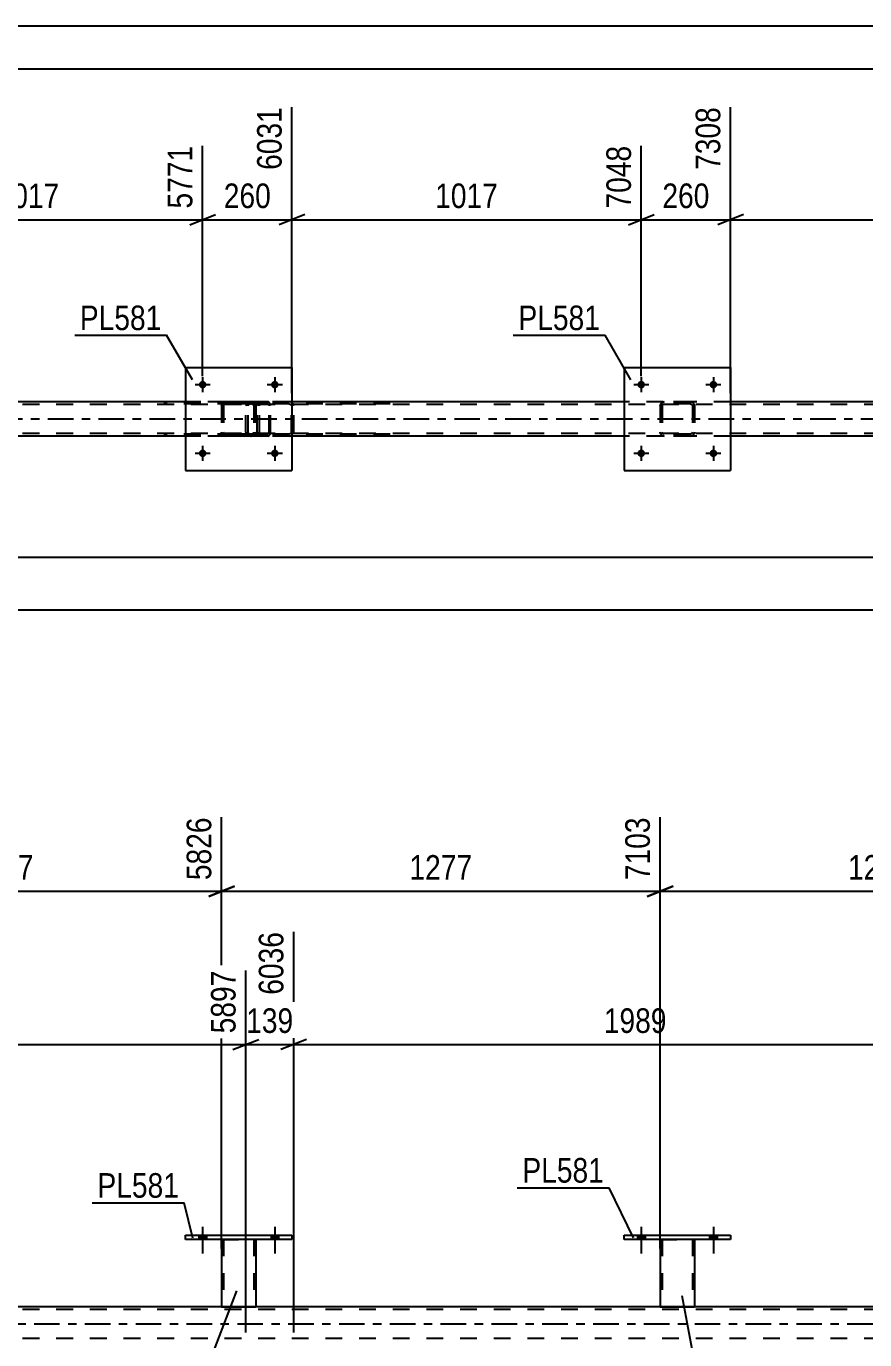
# Model space of a CAD drawing. Header units: millimetres. Extents: x 0 to 841, y 0 to 594.
# Drawn here: x 253.9 to 351.6, y 441 to 594 of the extents above; entities that cross this region are included whole.
import ezdxf

# ---------------------------------------------------------------- set-up
doc = ezdxf.new("R2010")
doc.units = ezdxf.units.MM
doc.linetypes.add('DXK_LINE_DOT2', pattern=[3.9198, 1.9599, -1.9599])
doc.linetypes.add('DXK_LINE_DOT3', pattern=[5.9187, 2.979, -0.9799, 0.9799, -0.9799])
doc.styles.add('Arial Narrow', font='ARIALN.TTF', dxfattribs={"height": 0.2})

# ---------------------------------------------------------------- blocks, each defined once
blk = doc.blocks.new('Unknown-283124494-1135')
at = {"color": 5, "linetype": 'Continuous'}
for p, q in [((841, 594), (0, 594)), ((836, 589), (5, 589))]:
    blk.add_line(p, q, dxfattribs=at)
blk = doc.blocks.new('Bolt-283124494-1393 - 1374')
at = {"linetype": 'Continuous'}
for points in [[(326, 552.25, -1), (325.12, 552.25, -1)], [(334.4, 552.25, -1), (333.52, 552.25, -1)]]:
    blk.add_hatch(color=1, dxfattribs=at).paths.add_polyline_path(points)
at = {"color": 1, "linetype": 'Continuous'}
for p, q in [((325.56, 553.13), (325.56, 551.37)), ((333.96, 553.13), (333.96, 551.37)), ((324.68, 552.25), (326.44, 552.25)), ((333.08, 552.25), (334.84, 552.25))]:
    blk.add_line(p, q, dxfattribs=at)
blk = doc.blocks.new('Bolt-283124494-1394 - 1374')
at = {"linetype": 'Continuous'}
for points in [[(326, 544.25, -1), (325.12, 544.25, -1)], [(334.4, 544.25, -1), (333.52, 544.25, -1)]]:
    blk.add_hatch(color=1, dxfattribs=at).paths.add_polyline_path(points)
at = {"color": 1, "linetype": 'Continuous'}
for p, q in [((325.56, 545.13), (325.56, 543.37)), ((333.96, 545.13), (333.96, 543.37)), ((324.68, 544.25), (326.44, 544.25)), ((333.08, 544.25), (334.84, 544.25))]:
    blk.add_line(p, q, dxfattribs=at)
blk = doc.blocks.new('Bolt-283124494-1395 - 1374')
at = {"linetype": 'Continuous'}
for points in [[(274.92, 552.25, -1), (274.04, 552.25, -1)], [(283.32, 552.25, -1), (282.44, 552.25, -1)]]:
    blk.add_hatch(color=1, dxfattribs=at).paths.add_polyline_path(points)
at = {"color": 1, "linetype": 'Continuous'}
for p, q in [((274.48, 553.13), (274.48, 551.37)), ((282.88, 553.13), (282.88, 551.37)), ((273.6, 552.25), (275.36, 552.25)), ((282, 552.25), (283.76, 552.25))]:
    blk.add_line(p, q, dxfattribs=at)
blk = doc.blocks.new('Bolt-283124494-1396 - 1374')
at = {"linetype": 'Continuous'}
for points in [[(274.92, 544.25, -1), (274.04, 544.25, -1)], [(283.32, 544.25, -1), (282.44, 544.25, -1)]]:
    blk.add_hatch(color=1, dxfattribs=at).paths.add_polyline_path(points)
at = {"color": 1, "linetype": 'Continuous'}
for p, q in [((274.48, 545.13), (274.48, 543.37)), ((282.88, 545.13), (282.88, 543.37)), ((273.6, 544.25), (275.36, 544.25)), ((282, 544.25), (283.76, 544.25))]:
    blk.add_line(p, q, dxfattribs=at)
blk = doc.blocks.new('Part-283124494-1479 - 1374')
at = {"color": 2, "linetype": 'Continuous'}
for p, q in [((323.56, 554.25), (323.56, 542.25)), ((323.56, 554.25), (335.96, 554.25)), ((335.96, 554.25), (335.96, 542.25)), ((323.56, 542.25), (335.96, 542.25))]:
    blk.add_line(p, q, dxfattribs=at)
blk = doc.blocks.new('Part-283124494-1480 - 1374')
at = {"color": 7, "linetype": 'DXK_LINE_DOT2'}
for p, q in [((327.76, 549.77), (327.79, 549.95)), ((327.79, 549.95), (327.76, 549.77)), ((327.76, 549.77), (327.76, 546.73)), ((328, 549.77), (328.02, 549.86)), ((328, 549.77), (328, 546.73)), ((328.02, 549.86), (328.07, 549.94)), ((328.05, 550.21), (328.24, 550.25)), ((328.24, 550.25), (328.05, 550.21)), ((328.07, 549.94), (328.15, 549.99)), ((328.15, 549.99), (328.24, 550.01)), ((331.28, 550.25), (328.24, 550.25)), ((331.28, 550.01), (328.24, 550.01)), ((331.28, 550.25), (331.46, 550.21)), ((331.46, 550.21), (331.28, 550.25)), ((331.28, 550.01), (331.37, 549.99)), ((331.37, 549.99), (331.45, 549.94)), ((331.45, 549.94), (331.5, 549.86)), ((331.5, 549.86), (331.52, 549.77)), ((331.52, 549.77), (331.52, 546.73)), ((331.72, 549.95), (331.76, 549.77)), ((331.76, 549.77), (331.72, 549.95)), ((331.76, 549.77), (331.76, 546.73)), ((327.79, 546.54), (327.76, 546.73)), ((327.76, 546.73), (327.79, 546.54)), ((328.02, 546.64), (328, 546.73)), ((328.07, 546.56), (328.02, 546.64)), ((328.24, 546.25), (328.05, 546.28)), ((328.05, 546.28), (328.24, 546.25)), ((328.15, 546.51), (328.07, 546.56)), ((328.24, 546.49), (328.15, 546.51)), ((331.28, 546.49), (328.24, 546.49)), ((331.37, 546.51), (331.28, 546.49)), ((331.46, 546.28), (331.28, 546.25)), ((331.28, 546.25), (331.46, 546.28)), ((331.45, 546.56), (331.37, 546.51)), ((331.5, 546.64), (331.45, 546.56)), ((331.52, 546.73), (331.5, 546.64)), ((331.76, 546.73), (331.72, 546.54)), ((331.72, 546.54), (331.76, 546.73)), ((331.28, 546.25), (328.24, 546.25))]:
    blk.add_line(p, q, dxfattribs=at)
at = {"color": 7, "linetype": 'DXK_LINE_DOT3'}
blk.add_line((329.76, 548.25), (329.76, 548.25), dxfattribs=at)
at = {"color": 7, "linetype": 'DXK_LINE_DOT2'}
for centre, start, end in [((328.24, 549.77), 112.5, 157.5), ((328.24, 549.77), 112.5, 157.5), ((331.28, 549.77), 22.5, 67.5), ((331.28, 549.77), 22.5, 67.5), ((328.24, 546.73), 202.5, 247.5), ((328.24, 546.73), 202.5, 247.5), ((331.28, 546.73), 292.5, 337.5), ((331.28, 546.73), 292.5, 337.5)]:
    blk.add_arc(centre, 0.48, start, end, dxfattribs=at)
blk = doc.blocks.new('Part-283124494-1485 - 1374')
at = {"color": 2, "linetype": 'Continuous'}
for p, q in [((272.48, 554.25), (272.48, 542.25)), ((272.48, 554.25), (284.88, 554.25)), ((284.88, 554.25), (284.88, 542.25)), ((272.48, 542.25), (284.88, 542.25))]:
    blk.add_line(p, q, dxfattribs=at)
blk = doc.blocks.new('Part-283124494-1486 - 1374')
at = {"color": 7, "linetype": 'DXK_LINE_DOT2'}
for p, q in [((276.68, 549.77), (276.71, 549.95)), ((276.71, 549.95), (276.68, 549.77)), ((276.68, 549.77), (276.68, 546.73)), ((276.92, 549.77), (276.94, 549.86)), ((276.92, 549.77), (276.92, 546.73)), ((276.94, 549.86), (276.99, 549.94)), ((276.97, 550.21), (277.16, 550.25)), ((277.16, 550.25), (276.97, 550.21)), ((276.99, 549.94), (277.07, 549.99)), ((277.07, 549.99), (277.16, 550.01)), ((280.2, 550.25), (277.16, 550.25)), ((280.2, 550.01), (277.16, 550.01)), ((280.2, 550.25), (280.38, 550.21)), ((280.38, 550.21), (280.2, 550.25)), ((280.2, 550.01), (280.29, 549.99)), ((280.29, 549.99), (280.37, 549.94)), ((280.37, 549.94), (280.42, 549.86)), ((280.42, 549.86), (280.44, 549.77)), ((280.44, 549.77), (280.44, 546.73)), ((280.64, 549.95), (280.68, 549.77)), ((280.68, 549.77), (280.64, 549.95)), ((280.68, 549.77), (280.68, 546.73)), ((276.71, 546.54), (276.68, 546.73)), ((276.68, 546.73), (276.71, 546.54)), ((276.94, 546.64), (276.92, 546.73)), ((276.99, 546.56), (276.94, 546.64)), ((277.16, 546.25), (276.97, 546.28)), ((276.97, 546.28), (277.16, 546.25)), ((277.07, 546.51), (276.99, 546.56)), ((277.16, 546.49), (277.07, 546.51)), ((280.2, 546.49), (277.16, 546.49)), ((280.29, 546.51), (280.2, 546.49)), ((280.38, 546.28), (280.2, 546.25)), ((280.2, 546.25), (280.38, 546.28)), ((280.37, 546.56), (280.29, 546.51)), ((280.42, 546.64), (280.37, 546.56)), ((280.44, 546.73), (280.42, 546.64)), ((280.68, 546.73), (280.64, 546.54)), ((280.64, 546.54), (280.68, 546.73)), ((280.2, 546.25), (277.16, 546.25))]:
    blk.add_line(p, q, dxfattribs=at)
at = {"color": 7, "linetype": 'DXK_LINE_DOT3'}
blk.add_line((278.68, 548.25), (278.68, 548.25), dxfattribs=at)
at = {"color": 7, "linetype": 'DXK_LINE_DOT2'}
for centre, start, end in [((277.16, 549.77), 112.5, 157.5), ((277.16, 549.77), 112.5, 157.5), ((280.2, 549.77), 22.5, 67.5), ((280.2, 549.77), 22.5, 67.5), ((277.16, 546.73), 202.5, 247.5), ((277.16, 546.73), 202.5, 247.5), ((280.2, 546.73), 292.5, 337.5), ((280.2, 546.73), 292.5, 337.5)]:
    blk.add_arc(centre, 0.48, start, end, dxfattribs=at)
blk = doc.blocks.new('Part-283124494-1512 - 1374')
at = {"color": 7, "linetype": 'DXK_LINE_DOT2'}
for p, q in [((282.1, 550.25), (269.94, 550.25)), ((282.1, 550.01), (269.94, 550.01)), ((279.53, 549.9), (279.51, 549.77)), ((279.51, 546.73), (279.51, 549.77)), ((279.54, 549.95), (279.53, 549.9)), ((279.76, 549.77), (279.78, 549.86)), ((279.76, 546.73), (279.76, 549.77)), ((279.78, 549.86), (279.83, 549.94)), ((280.01, 550.25), (279.82, 550.21)), ((279.83, 549.94), (279.91, 549.99)), ((279.91, 549.99), (280.01, 550.01)), ((280.82, 550.25), (280.82, 550.01)), ((282.2, 550.21), (282.1, 550.25)), ((282.1, 550.01), (282.15, 549.99)), ((282.15, 549.99), (282.2, 549.94)), ((282.29, 550.11), (282.2, 550.21)), ((282.2, 549.94), (282.23, 549.86)), ((282.23, 549.86), (282.24, 549.77)), ((282.24, 546.73), (282.24, 549.77)), ((282.35, 549.95), (282.29, 550.11)), ((282.37, 549.77), (282.35, 549.95)), ((282.37, 546.73), (282.37, 549.77)), ((282.1, 546.49), (269.94, 546.49)), ((279.51, 546.73), (279.54, 546.54)), ((279.78, 546.64), (279.76, 546.73)), ((279.83, 546.56), (279.78, 546.64)), ((279.82, 546.28), (280.01, 546.25)), ((279.91, 546.51), (279.83, 546.56)), ((280.01, 546.49), (279.91, 546.51)), ((280.82, 546.25), (280.82, 546.49)), ((282.15, 546.51), (282.1, 546.49)), ((282.1, 546.25), (282.2, 546.28)), ((282.2, 546.56), (282.15, 546.51)), ((282.23, 546.64), (282.2, 546.56)), ((282.2, 546.28), (282.29, 546.39)), ((282.24, 546.73), (282.23, 546.64)), ((282.29, 546.39), (282.35, 546.54)), ((282.35, 546.54), (282.37, 546.73)), ((282.1, 546.25), (269.94, 546.25))]:
    blk.add_line(p, q, dxfattribs=at)
for centre, start, end in [((279.99, 549.75), 111.1941, 156.1506), ((279.99, 546.74), 203.8494, 248.8059)]:
    blk.add_arc(centre, 0.492, start, end, dxfattribs=at)
blk = doc.blocks.new('Part-283124494-1530 - 1374')
at = {"color": 7, "linetype": 'DXK_LINE_DOT2'}
for p, q in [((280.85, 549.9), (280.82, 549.77)), ((280.82, 546.73), (280.82, 549.77)), ((280.86, 549.95), (280.85, 549.9)), ((281.08, 549.77), (281.1, 549.86)), ((281.08, 546.73), (281.08, 549.77)), ((281.1, 549.86), (281.15, 549.94)), ((281.34, 550.25), (281.14, 550.21)), ((281.15, 549.94), (281.24, 549.99)), ((281.24, 549.99), (281.34, 550.01)), ((296.32, 550.25), (281.34, 550.25)), ((296.32, 550.01), (281.34, 550.01)), ((284.77, 550.21), (284.57, 550.25)), ((284.57, 550.01), (284.67, 549.99)), ((284.67, 549.99), (284.75, 549.94)), ((284.75, 549.94), (284.81, 549.86)), ((284.81, 549.86), (284.83, 549.77)), ((284.83, 546.73), (284.83, 549.77)), ((285.06, 549.85), (285.04, 549.95)), ((285.08, 549.77), (285.06, 549.85)), ((285.08, 546.73), (285.08, 549.77)), ((280.82, 546.73), (280.86, 546.54)), ((281.1, 546.64), (281.08, 546.73)), ((281.15, 546.56), (281.1, 546.64)), ((281.14, 546.28), (281.34, 546.25)), ((281.24, 546.51), (281.15, 546.56)), ((281.34, 546.49), (281.24, 546.51)), ((296.32, 546.49), (281.34, 546.49)), ((284.67, 546.51), (284.57, 546.49)), ((284.57, 546.25), (284.77, 546.28)), ((284.75, 546.56), (284.67, 546.51)), ((284.81, 546.64), (284.75, 546.56)), ((284.83, 546.73), (284.81, 546.64)), ((285.04, 546.54), (285.06, 546.64)), ((285.06, 546.64), (285.08, 546.73)), ((296.32, 546.25), (281.34, 546.25))]:
    blk.add_line(p, q, dxfattribs=at)
for centre, start, end in [((281.32, 549.75), 110.7583, 155.68), ((284.59, 549.75), 24.32, 69.2417), ((281.32, 546.75), 204.32, 249.2417)]:
    blk.add_arc(centre, 0.496, start, end, dxfattribs=at)
blk = doc.blocks.new('Part-283124494-1592 - 1374')
at = {"color": 7, "linetype": 'DXK_LINE_DOT2'}
for p, q in [((765.04, 549.93), (102.56, 549.93)), ((284.88, 550.25), (272.48, 550.25)), ((335.96, 550.25), (323.56, 550.25)), ((765.04, 546.57), (102.56, 546.57)), ((284.88, 546.25), (272.48, 546.25)), ((335.96, 546.25), (323.56, 546.25))]:
    blk.add_line(p, q, dxfattribs=at)
at = {"color": 2, "linetype": 'Continuous'}
for p, q in [((272.48, 550.25), (233.8, 550.25)), ((323.56, 550.25), (284.88, 550.25)), ((374.64, 550.25), (335.96, 550.25)), ((272.48, 546.25), (233.8, 546.25)), ((323.56, 546.25), (284.88, 546.25)), ((374.64, 546.25), (335.96, 546.25))]:
    blk.add_line(p, q, dxfattribs=at)
at = {"color": 7, "linetype": 'DXK_LINE_DOT3'}
blk.add_line((102.56, 548.25), (765.04, 548.25), dxfattribs=at)
blk = doc.blocks.new('Bolt-283124494-2366 - 2348')
at = {"linetype": 'Continuous'}
for points in [[(325.12, 452.67), (326, 452.67), (326, 453.15), (325.12, 453.15)], [(333.52, 452.67), (334.4, 452.67), (334.4, 453.15), (333.52, 453.15)]]:
    blk.add_hatch(color=1, dxfattribs=at).paths.add_polyline_path(points)
at = {"color": 1, "linetype": 'Continuous'}
for p, q in [((325.12, 453.15), (325.12, 452.67)), ((325.56, 454.15), (325.56, 451.03)), ((326, 453.15), (326, 452.67)), ((333.52, 453.15), (333.52, 452.67)), ((333.96, 454.15), (333.96, 451.03)), ((334.4, 453.15), (334.4, 452.67))]:
    blk.add_line(p, q, dxfattribs=at)
blk = doc.blocks.new('Bolt-283124494-2367 - 2348')
at = {"linetype": 'Continuous'}
for points in [[(325.12, 452.67), (326, 452.67), (326, 453.15), (325.12, 453.15)], [(333.52, 452.67), (334.4, 452.67), (334.4, 453.15), (333.52, 453.15)]]:
    blk.add_hatch(color=1, dxfattribs=at).paths.add_polyline_path(points)
at = {"color": 1, "linetype": 'Continuous'}
for p, q in [((325.12, 453.15), (325.12, 452.67)), ((325.56, 454.15), (325.56, 451.03)), ((326, 453.15), (326, 452.67)), ((333.52, 453.15), (333.52, 452.67)), ((333.96, 454.15), (333.96, 451.03)), ((334.4, 453.15), (334.4, 452.67))]:
    blk.add_line(p, q, dxfattribs=at)
blk = doc.blocks.new('Bolt-283124494-2368 - 2348')
at = {"linetype": 'Continuous'}
for points in [[(274.04, 452.67), (274.92, 452.67), (274.92, 453.15), (274.04, 453.15)], [(282.44, 452.67), (283.32, 452.67), (283.32, 453.15), (282.44, 453.15)]]:
    blk.add_hatch(color=1, dxfattribs=at).paths.add_polyline_path(points)
at = {"color": 1, "linetype": 'Continuous'}
for p, q in [((274.04, 453.15), (274.04, 452.67)), ((274.48, 454.15), (274.48, 451.03)), ((274.92, 453.15), (274.92, 452.67)), ((282.44, 453.15), (282.44, 452.67)), ((282.88, 454.15), (282.88, 451.03)), ((283.32, 453.15), (283.32, 452.67))]:
    blk.add_line(p, q, dxfattribs=at)
blk = doc.blocks.new('Bolt-283124494-2369 - 2348')
at = {"linetype": 'Continuous'}
for points in [[(274.04, 452.67), (274.92, 452.67), (274.92, 453.15), (274.04, 453.15)], [(282.44, 452.67), (283.32, 452.67), (283.32, 453.15), (282.44, 453.15)]]:
    blk.add_hatch(color=1, dxfattribs=at).paths.add_polyline_path(points)
at = {"color": 1, "linetype": 'Continuous'}
for p, q in [((274.04, 453.15), (274.04, 452.67)), ((274.48, 454.15), (274.48, 451.03)), ((274.92, 453.15), (274.92, 452.67)), ((282.44, 453.15), (282.44, 452.67)), ((282.88, 454.15), (282.88, 451.03)), ((283.32, 453.15), (283.32, 452.67))]:
    blk.add_line(p, q, dxfattribs=at)
blk = doc.blocks.new('Part-283124494-2475 - 2348')
at = {"color": 2, "linetype": 'Continuous'}
for p, q in [((323.56, 452.67), (323.56, 453.15)), ((323.56, 453.15), (335.96, 453.15)), ((335.96, 453.15), (335.96, 452.67)), ((335.96, 452.67), (323.56, 452.67))]:
    blk.add_line(p, q, dxfattribs=at)
blk = doc.blocks.new('Part-283124494-2480 - 2348')
at = {"color": 2, "linetype": 'Continuous'}
for p, q in [((327.76, 452.67), (327.76, 444.83)), ((331.76, 452.67), (331.76, 444.83)), ((327.76, 444.83), (331.76, 444.83))]:
    blk.add_line(p, q, dxfattribs=at)
at = {"color": 7, "linetype": 'DXK_LINE_DOT2'}
for p, q in [((327.76, 452.67), (331.76, 452.67)), ((327.76, 452.67), (327.76, 452.67)), ((327.76, 452.67), (327.76, 452.67)), ((328, 452.67), (328, 444.83)), ((331.52, 452.67), (331.52, 444.83)), ((331.76, 452.67), (331.76, 452.67)), ((331.76, 452.67), (331.76, 452.67)), ((331.46, 444.83), (331.5, 444.83)), ((331.46, 444.83), (331.5, 444.83)), ((331.5, 444.83), (331.52, 444.83)), ((331.5, 444.83), (331.52, 444.83))]:
    blk.add_line(p, q, dxfattribs=at)
blk = doc.blocks.new('Part-283124494-2485 - 2348')
at = {"color": 2, "linetype": 'Continuous'}
for p, q in [((272.48, 452.67), (272.48, 453.15)), ((272.48, 453.15), (284.88, 453.15)), ((284.88, 453.15), (284.88, 452.67)), ((284.88, 452.67), (272.48, 452.67))]:
    blk.add_line(p, q, dxfattribs=at)
blk = doc.blocks.new('Part-283124494-2490 - 2348')
at = {"color": 2, "linetype": 'Continuous'}
for p, q in [((276.68, 452.67), (276.68, 444.83)), ((280.68, 452.67), (280.68, 444.83)), ((276.68, 444.83), (280.68, 444.83))]:
    blk.add_line(p, q, dxfattribs=at)
at = {"color": 7, "linetype": 'DXK_LINE_DOT2'}
for p, q in [((276.68, 452.67), (280.68, 452.67)), ((276.68, 452.67), (276.68, 452.67)), ((276.68, 452.67), (276.68, 452.67)), ((276.92, 452.67), (276.92, 444.83)), ((280.44, 452.67), (280.44, 444.83)), ((280.68, 452.67), (280.68, 452.67)), ((280.68, 452.67), (280.68, 452.67)), ((280.38, 444.83), (280.42, 444.83)), ((280.38, 444.83), (280.42, 444.83)), ((280.42, 444.83), (280.44, 444.83)), ((280.42, 444.83), (280.44, 444.83))]:
    blk.add_line(p, q, dxfattribs=at)
blk = doc.blocks.new('Part-283124494-2568 - 2348')
at = {"color": 2, "linetype": 'Continuous'}
blk.add_line((765.04, 444.83), (100.96, 444.83), dxfattribs=at)
at = {"color": 7, "linetype": 'DXK_LINE_DOT2'}
for p, q in [((765.04, 444.51), (100.96, 444.51)), ((765.04, 441.15), (100.96, 441.15))]:
    blk.add_line(p, q, dxfattribs=at)
at = {"color": 7, "linetype": 'DXK_LINE_DOT3'}
blk.add_line((100.96, 442.83), (765.04, 442.83), dxfattribs=at)
blk = doc.blocks.new('StraightDimension-283124494-2054 - 1374')
at = {"color": 7, "linetype": 'Continuous'}
for p, q in [((284.88, 551.25), (284.88, 584.58)), ((325.56, 553.25), (325.56, 580.08)), ((286.38, 572.07), (283.38, 570.87)), ((284.88, 571.47), (325.56, 571.47)), ((324.06, 570.87), (327.06, 572.07))]:
    blk.add_line(p, q, dxfattribs=at)
at = {"color": 0, "linetype": 'Continuous'}
blk.add_wipeout([(324.96, 580.68), (320.76, 580.68), (320.76, 572.17), (324.96, 572.17)], dxfattribs=at)
at = {"color": 0}
blk.add_wipeout([(309.47, 572.22), (309.47, 576.42), (300.96, 576.42), (300.96, 572.22)], dxfattribs=at)
at = {"color": 3, "linetype": 'Continuous', "style": 'Arial Narrow'}
blk.add_text('7048', height=2.863, rotation=90.0002, dxfattribs=at).set_placement((324.36, 572.77))
at = {"color": 3, "style": 'Arial Narrow'}
blk.add_text('1017', height=2.863, dxfattribs=at).set_placement((301.56, 572.82))
blk = doc.blocks.new('StraightDimension-283124494-2090 - 1374')
at = {"color": 7, "linetype": 'Continuous'}
for p, q in [((233.8, 551.25), (233.8, 584.58)), ((274.48, 553.25), (274.48, 580.08)), ((235.3, 572.07), (232.3, 570.87)), ((233.8, 571.47), (274.48, 571.47)), ((272.98, 570.87), (275.98, 572.07))]:
    blk.add_line(p, q, dxfattribs=at)
at = {"color": 0, "linetype": 'Continuous'}
blk.add_wipeout([(273.88, 580.68), (269.68, 580.68), (269.68, 572.17), (273.88, 572.17)], dxfattribs=at)
at = {"color": 0}
blk.add_wipeout([(258.39, 572.22), (258.39, 576.42), (249.88, 576.42), (249.88, 572.22)], dxfattribs=at)
at = {"color": 3, "linetype": 'Continuous', "style": 'Arial Narrow'}
blk.add_text('5771', height=2.863, rotation=90.0002, dxfattribs=at).set_placement((273.28, 572.77))
at = {"color": 3, "style": 'Arial Narrow'}
blk.add_text('1017', height=2.863, dxfattribs=at).set_placement((250.48, 572.82))
blk = doc.blocks.new('StraightDimension-283124494-1673 - 1374')
at = {"color": 7, "linetype": 'Continuous'}
blk.add_line((65.44, 532.17), (765.04, 532.17), dxfattribs=at)
blk = doc.blocks.new('StraightDimension-283124494-1710 - 1374')
at = {"color": 7, "linetype": 'Continuous'}
blk.add_line((64.8, 526), (765.68, 526), dxfattribs=at)
blk = doc.blocks.new('StraightDimension-283124494-2018 - 1374')
at = {"color": 7, "linetype": 'Continuous'}
for p, q in [((335.96, 551.25), (335.96, 584.58)), ((376.64, 553.25), (376.64, 580.08)), ((337.46, 572.07), (334.46, 570.87)), ((335.96, 571.47), (376.64, 571.47)), ((375.14, 570.87), (378.14, 572.07))]:
    blk.add_line(p, q, dxfattribs=at)
at = {"color": 0, "linetype": 'Continuous'}
blk.add_wipeout([(376.04, 580.68), (371.84, 580.68), (371.84, 572.17), (376.04, 572.17)], dxfattribs=at)
at = {"color": 0}
blk.add_wipeout([(360.55, 572.22), (360.55, 576.42), (352.04, 576.42), (352.04, 572.22)], dxfattribs=at)
at = {"color": 3, "linetype": 'Continuous', "style": 'Arial Narrow'}
blk.add_text('8325', height=2.863, rotation=90.0002, dxfattribs=at).set_placement((375.44, 572.77))
at = {"color": 3, "style": 'Arial Narrow'}
blk.add_text('1017', height=2.863, dxfattribs=at).set_placement((352.64, 572.82))
blk = doc.blocks.new('StraightDimension-283124494-2036 - 1374')
at = {"color": 7, "linetype": 'Continuous'}
for p, q in [((335.96, 551.25), (335.96, 584.58)), ((325.56, 553.25), (325.56, 580.08)), ((324.06, 570.87), (327.06, 572.07)), ((325.56, 571.47), (335.96, 571.47)), ((337.46, 572.07), (334.46, 570.87))]:
    blk.add_line(p, q, dxfattribs=at)
at = {"color": 0}
blk.add_wipeout([(334.1, 572.22), (334.1, 576.42), (327.42, 576.42), (327.42, 572.22)], dxfattribs=at)
at = {"color": 3, "style": 'Arial Narrow'}
blk.add_text('260', height=2.863, dxfattribs=at).set_placement((328.02, 572.82))
at = {"color": 0, "linetype": 'Continuous'}
blk.add_wipeout([(335.36, 585.18), (331.16, 585.18), (331.16, 576.67), (335.36, 576.67)], dxfattribs=at)
at = {"color": 3, "linetype": 'Continuous', "style": 'Arial Narrow'}
blk.add_text('7308', height=2.863, rotation=90.0002, dxfattribs=at).set_placement((334.76, 577.27))
blk = doc.blocks.new('StraightDimension-283124494-2072 - 1374')
at = {"color": 7, "linetype": 'Continuous'}
for p, q in [((284.88, 551.25), (284.88, 584.58)), ((274.48, 553.25), (274.48, 580.08)), ((272.98, 570.87), (275.98, 572.07)), ((274.48, 571.47), (284.88, 571.47)), ((286.38, 572.07), (283.38, 570.87))]:
    blk.add_line(p, q, dxfattribs=at)
at = {"color": 0}
blk.add_wipeout([(283.02, 572.22), (283.02, 576.42), (276.34, 576.42), (276.34, 572.22)], dxfattribs=at)
at = {"color": 3, "style": 'Arial Narrow'}
blk.add_text('260', height=2.863, dxfattribs=at).set_placement((276.94, 572.82))
at = {"color": 0, "linetype": 'Continuous'}
blk.add_wipeout([(284.28, 585.18), (280.08, 585.18), (280.08, 576.67), (284.28, 576.67)], dxfattribs=at)
at = {"color": 3, "linetype": 'Continuous', "style": 'Arial Narrow'}
blk.add_text('6031', height=2.863, rotation=90.0002, dxfattribs=at).set_placement((283.68, 577.27))
blk = doc.blocks.new('StraightDimension-283124494-15308 - 2348')
at = {"color": 7, "linetype": 'Continuous'}
for p, q in [((285.08, 441.83), (285.08, 488.5)), ((364.64, 441.83), (364.64, 484)), ((286.58, 475.98), (283.58, 474.78)), ((363.14, 474.78), (366.14, 475.98)), ((285.08, 475.38), (364.64, 475.38))]:
    blk.add_line(p, q, dxfattribs=at)
at = {"color": 0, "linetype": 'Continuous'}
blk.add_wipeout([(364.04, 484.6), (359.84, 484.6), (359.84, 476.08), (364.04, 476.08)], dxfattribs=at)
at = {"color": 0}
blk.add_wipeout([(329.12, 476.13), (329.12, 480.33), (320.6, 480.33), (320.6, 476.13)], dxfattribs=at)
at = {"color": 3, "linetype": 'Continuous', "style": 'Arial Narrow'}
blk.add_text('8025', height=2.863, rotation=90.0002, dxfattribs=at).set_placement((363.44, 476.68))
at = {"color": 3, "style": 'Arial Narrow'}
blk.add_text('1989', height=2.863, dxfattribs=at).set_placement((321.2, 476.73))
blk = doc.blocks.new('StraightDimension-283124494-3117 - 2348')
at = {"color": 7, "linetype": 'Continuous'}
for p, q in [((225.6, 451.63), (225.6, 501.85)), ((276.68, 451.63), (276.68, 501.85)), ((227.1, 493.83), (224.1, 492.63)), ((225.6, 493.23), (276.68, 493.23)), ((275.18, 492.63), (278.18, 493.83))]:
    blk.add_line(p, q, dxfattribs=at)
at = {"color": 0, "linetype": 'Continuous'}
blk.add_wipeout([(276.08, 502.45), (271.88, 502.45), (271.88, 493.93), (276.08, 493.93)], dxfattribs=at)
at = {"color": 0}
blk.add_wipeout([(255.39, 493.98), (255.39, 498.18), (246.88, 498.18), (246.88, 493.98)], dxfattribs=at)
at = {"color": 3, "linetype": 'Continuous', "style": 'Arial Narrow'}
blk.add_text('5826', height=2.863, rotation=90.0002, dxfattribs=at).set_placement((275.48, 494.53))
at = {"color": 3, "style": 'Arial Narrow'}
blk.add_text('1277', height=2.863, dxfattribs=at).set_placement((247.48, 494.58))
blk = doc.blocks.new('StraightDimension-283124494-3127 - 2348')
at = {"color": 7, "linetype": 'Continuous'}
for p, q in [((276.68, 451.63), (276.68, 501.85)), ((327.76, 451.63), (327.76, 501.85)), ((278.18, 493.83), (275.18, 492.63)), ((276.68, 493.23), (327.76, 493.23)), ((326.26, 492.63), (329.26, 493.83))]:
    blk.add_line(p, q, dxfattribs=at)
at = {"color": 0, "linetype": 'Continuous'}
blk.add_wipeout([(327.16, 502.45), (322.96, 502.45), (322.96, 493.93), (327.16, 493.93)], dxfattribs=at)
at = {"color": 0}
blk.add_wipeout([(306.47, 493.98), (306.47, 498.18), (297.96, 498.18), (297.96, 493.98)], dxfattribs=at)
at = {"color": 3, "linetype": 'Continuous', "style": 'Arial Narrow'}
blk.add_text('7103', height=2.863, rotation=90.0002, dxfattribs=at).set_placement((326.56, 494.53))
at = {"color": 3, "style": 'Arial Narrow'}
blk.add_text('1277', height=2.863, dxfattribs=at).set_placement((298.56, 494.58))
blk = doc.blocks.new('StraightDimension-283124494-3137 - 2348')
at = {"color": 7, "linetype": 'Continuous'}
for p, q in [((327.76, 451.63), (327.76, 501.85)), ((378.84, 451.63), (378.84, 501.85)), ((329.26, 493.83), (326.26, 492.63)), ((327.76, 493.23), (378.84, 493.23)), ((377.34, 492.63), (380.34, 493.83))]:
    blk.add_line(p, q, dxfattribs=at)
at = {"color": 0, "linetype": 'Continuous'}
blk.add_wipeout([(378.24, 502.45), (374.04, 502.45), (374.04, 493.93), (378.24, 493.93)], dxfattribs=at)
at = {"color": 0}
blk.add_wipeout([(357.55, 493.98), (357.55, 498.18), (349.04, 498.18), (349.04, 493.98)], dxfattribs=at)
at = {"color": 3, "linetype": 'Continuous', "style": 'Arial Narrow'}
blk.add_text('8380', height=2.863, rotation=90.0002, dxfattribs=at).set_placement((377.64, 494.53))
at = {"color": 3, "style": 'Arial Narrow'}
blk.add_text('1277', height=2.863, dxfattribs=at).set_placement((349.64, 494.58))
blk = doc.blocks.new('StraightDimension-283124494-15309 - 2348')
at = {"color": 7, "linetype": 'Continuous'}
for p, q in [((285.08, 441.83), (285.08, 488.5)), ((279.51, 441.83), (279.51, 484)), ((278.01, 474.78), (281.01, 475.98)), ((286.58, 475.98), (283.58, 474.78)), ((279.51, 475.38), (285.08, 475.38))]:
    blk.add_line(p, q, dxfattribs=at)
at = {"color": 0}
blk.add_wipeout([(285.64, 476.13), (285.64, 480.33), (278.95, 480.33), (278.95, 476.13)], dxfattribs=at)
at = {"color": 3, "style": 'Arial Narrow'}
blk.add_text('139', height=2.863, dxfattribs=at).set_placement((279.55, 476.73))
at = {"color": 0, "linetype": 'Continuous'}
blk.add_wipeout([(284.48, 489.1), (280.28, 489.1), (280.28, 480.58), (284.48, 480.58)], dxfattribs=at)
at = {"color": 3, "linetype": 'Continuous', "style": 'Arial Narrow'}
blk.add_text('6036', height=2.863, rotation=90.0002, dxfattribs=at).set_placement((283.88, 481.18))
blk = doc.blocks.new('StraightDimension-283124494-15310 - 2348')
at = {"color": 7, "linetype": 'Continuous'}
for p, q in [((199.95, 441.83), (199.95, 488.5)), ((279.51, 441.83), (279.51, 484)), ((201.45, 475.98), (198.45, 474.78)), ((278.01, 474.78), (281.01, 475.98)), ((199.95, 475.38), (279.51, 475.38))]:
    blk.add_line(p, q, dxfattribs=at)
at = {"color": 0, "linetype": 'Continuous'}
blk.add_wipeout([(278.91, 484.6), (274.71, 484.6), (274.71, 476.08), (278.91, 476.08)], dxfattribs=at)
at = {"color": 0}
blk.add_wipeout([(243.98, 476.13), (243.98, 480.33), (235.47, 480.33), (235.47, 476.13)], dxfattribs=at)
at = {"color": 3, "linetype": 'Continuous', "style": 'Arial Narrow'}
blk.add_text('5897', height=2.863, rotation=90.0002, dxfattribs=at).set_placement((278.31, 476.68))
at = {"color": 3, "style": 'Arial Narrow'}
blk.add_text('1989', height=2.863, dxfattribs=at).set_placement((236.07, 476.73))
blk = doc.blocks.new('Mark-283124494-1475 - 1374')
at = {"color": 0}
blk.add_wipeout([(320.76, 558.6), (320.76, 561.6), (311.26, 561.6), (311.26, 558.6)], dxfattribs=at)
blk.add_wipeout([(320.76, 558.6), (320.76, 561.6), (311.26, 561.6), (311.26, 558.6)], dxfattribs=at)
at = {"color": 30, "linetype": 'Continuous'}
for p in [(310.66, 558), (324.36, 552.8)]:
    blk.add_line(p, (321.36, 558), dxfattribs=at)
at = {"color": 3, "style": 'Arial Narrow'}
blk.add_text('PL581', height=2.863, dxfattribs=at).set_placement((311.26, 558.6))
blk = doc.blocks.new('Mark-283124494-1481 - 1374')
at = {"color": 0}
blk.add_wipeout([(269.68, 558.6), (269.68, 561.6), (260.18, 561.6), (260.18, 558.6)], dxfattribs=at)
blk.add_wipeout([(269.68, 558.6), (269.68, 561.6), (260.18, 561.6), (260.18, 558.6)], dxfattribs=at)
at = {"color": 30, "linetype": 'Continuous'}
for p in [(259.58, 558), (273.28, 552.8)]:
    blk.add_line(p, (270.28, 558), dxfattribs=at)
at = {"color": 3, "style": 'Arial Narrow'}
blk.add_text('PL581', height=2.863, dxfattribs=at).set_placement((260.18, 558.6))
blk = doc.blocks.new('Mark-283124494-2471 - 2348')
at = {"color": 0}
blk.add_wipeout([(321.22, 459.29), (321.22, 462.29), (311.72, 462.29), (311.72, 459.29)], dxfattribs=at)
blk.add_wipeout([(321.22, 459.29), (321.22, 462.29), (311.72, 462.29), (311.72, 459.29)], dxfattribs=at)
at = {"color": 30, "linetype": 'Continuous'}
for p in [(311.12, 458.69), (324.64, 452.84)]:
    blk.add_line(p, (321.82, 458.69), dxfattribs=at)
at = {"color": 3, "style": 'Arial Narrow'}
blk.add_text('PL581', height=2.863, dxfattribs=at).set_placement((311.72, 459.29))
blk = doc.blocks.new('Mark-283124494-2476 - 2348')
at = {"color": 0}
blk.add_wipeout([(343.02, 435.69), (343.02, 438.69), (332.96, 438.69), (332.96, 435.69)], dxfattribs=at)
blk.add_wipeout([(343.02, 435.69), (343.02, 438.69), (332.96, 438.69), (332.96, 435.69)], dxfattribs=at)
at = {"color": 30, "linetype": 'Continuous'}
for p, q in [((330.27, 446.14), (332.36, 435.09)), ((332.36, 435.09), (343.62, 435.09))]:
    blk.add_line(p, q, dxfattribs=at)
at = {"color": 3, "style": 'Arial Narrow'}
blk.add_text('M1362', height=2.863, dxfattribs=at).set_placement((332.96, 435.69))
blk = doc.blocks.new('Mark-283124494-2481 - 2348')
at = {"color": 0}
blk.add_wipeout([(271.74, 457.53), (271.74, 460.53), (262.23, 460.53), (262.23, 457.53)], dxfattribs=at)
blk.add_wipeout([(271.74, 457.53), (271.74, 460.53), (262.23, 460.53), (262.23, 457.53)], dxfattribs=at)
at = {"color": 30, "linetype": 'Continuous'}
for p in [(261.63, 456.93), (273.32, 452.82)]:
    blk.add_line(p, (272.34, 456.93), dxfattribs=at)
at = {"color": 3, "style": 'Arial Narrow'}
blk.add_text('PL581', height=2.863, dxfattribs=at).set_placement((262.23, 457.53))
blk = doc.blocks.new('Mark-283124494-2486 - 2348')
at = {"color": 0}
blk.add_wipeout([(273.41, 435.72), (273.41, 438.72), (263.36, 438.72), (263.36, 435.72)], dxfattribs=at)
blk.add_wipeout([(273.41, 435.72), (273.41, 438.72), (263.36, 438.72), (263.36, 435.72)], dxfattribs=at)
at = {"color": 30, "linetype": 'Continuous'}
for p in [(278.43, 446.7), (262.76, 435.12)]:
    blk.add_line(p, (274.01, 435.12), dxfattribs=at)
at = {"color": 3, "style": 'Arial Narrow'}
blk.add_text('M1362', height=2.863, dxfattribs=at).set_placement((263.36, 435.72))

msp = doc.modelspace()

# ---------------------------------------------------------------- block references
for name in ['Unknown-283124494-1135', 'Part-283124494-1485 - 1374', 'Part-283124494-1479 - 1374', 'Bolt-283124494-1395 - 1374', 'Bolt-283124494-1393 - 1374', 'Part-283124494-1592 - 1374', 'Part-283124494-1512 - 1374', 'Part-283124494-1486 - 1374', 'Part-283124494-1530 - 1374', 'Part-283124494-1480 - 1374', 'Bolt-283124494-1396 - 1374', 'Bolt-283124494-1394 - 1374', 'Part-283124494-2485 - 2348', 'Bolt-283124494-2368 - 2348', 'Bolt-283124494-2369 - 2348', 'Part-283124494-2475 - 2348', 'Bolt-283124494-2366 - 2348', 'Bolt-283124494-2367 - 2348', 'Part-283124494-2490 - 2348', 'Part-283124494-2480 - 2348', 'Part-283124494-2568 - 2348']:
    msp.add_blockref(name, (0, 0))

# ---------------------------------------------------------------- next in the draw order: block references
for name in ['StraightDimension-283124494-2090 - 1374', 'StraightDimension-283124494-2054 - 1374', 'StraightDimension-283124494-2018 - 1374', 'StraightDimension-283124494-1673 - 1374', 'StraightDimension-283124494-3117 - 2348', 'StraightDimension-283124494-15308 - 2348']:
    msp.add_blockref(name, (0, 0))

# ---------------------------------------------------------------- next in the draw order: block references
for name in ['StraightDimension-283124494-2072 - 1374', 'StraightDimension-283124494-2036 - 1374', 'StraightDimension-283124494-1710 - 1374', 'StraightDimension-283124494-3127 - 2348', 'Mark-283124494-2476 - 2348']:
    msp.add_blockref(name, (0, 0))

# ---------------------------------------------------------------- next in the draw order: block references
for name in ['Mark-283124494-1481 - 1374', 'Mark-283124494-1475 - 1374', 'StraightDimension-283124494-3137 - 2348', 'StraightDimension-283124494-15309 - 2348', 'Mark-283124494-2471 - 2348']:
    msp.add_blockref(name, (0, 0))

# ---------------------------------------------------------------- next in the draw order: block references
msp.add_blockref('StraightDimension-283124494-15310 - 2348', (0, 0))

# ---------------------------------------------------------------- next in the draw order: block references
for name in ['Mark-283124494-2481 - 2348', 'Mark-283124494-2486 - 2348']:
    msp.add_blockref(name, (0, 0))

doc.saveas('drawing.dxf')
